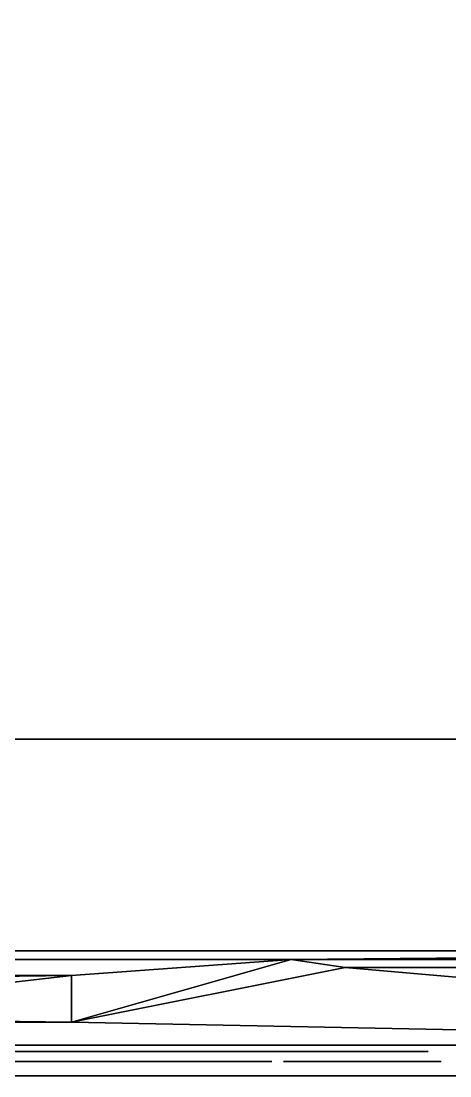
# Model space of a CAD drawing. Header units: millimetres. Extents: x -1 to 2254, y -1098 to 1.
# Drawn here: x 197.5 to 267.6, y -700 to -527.7 of the extents above; entities that cross this region are included whole.
import ezdxf

# ---------------------------------------------------------------- set-up
doc = ezdxf.new("R2010")
doc.units = ezdxf.units.MM
doc.linetypes.add('NASCOSTA', pattern=[9.525, 6.35, -3.175])
for name, color, linetype in [('IQ_200_2D', 1, 'Continuous'), ('IQ_200_3D', 1, 'Continuous'), ('IQ_204_2D', 7, 'Continuous'), ('IQ_BLACK_3D', 250, 'Continuous'), ('IQ_BLUE_3D', 5, 'Continuous'), ('IQ_DARKGRAY_3D', 252, 'Continuous'), ('IQ_GRAY_3D', 9, 'Continuous')]:
    doc.layers.add(name, color=color, linetype=linetype)

# ---------------------------------------------------------------- blocks, each defined once
blk = doc.blocks.new('hpp_elx_bi_tn_l')
at = {"layer": 'IQ_200_3D'}
mesh = blk.add_polyface(dxfattribs=at)
corners = [(369, -50, 47), (0, -50, 47), (0, 0, 47), (369, 0, 47)]
mesh.append_faces([[corners[k] for k in face] for face in [(0, 1, 2, 3)]])
mesh = blk.add_polyface(dxfattribs=at)
corners = [(369, 0, 675), (0, 0, 675), (0, -34.6, 675), (369, -34.6, 675)]
mesh.append_faces([[corners[k] for k in face] for face in [(0, 1, 2, 3)]])
mesh = blk.add_polyface(dxfattribs=at)
corners = [(369, -34.6, 675), (0, -34.6, 675), (0, -34.6, 626.33), (369, -34.6, 626.33)]
mesh.append_faces([[corners[k] for k in face] for face in [(0, 1, 2, 3)]])
mesh = blk.add_polyface(dxfattribs=at)
corners = [(369, -50, 47), (0, -50, 47), (0, -50, 568.83), (369, -50, 568.83)]
mesh.append_faces([[corners[k] for k in face] for face in [(0, 1, 2, 3)]])
at = {"layer": 'IQ_BLACK_3D'}
mesh = blk.add_polyface(dxfattribs=at)
corners = [(131.95, -51, 235.56), (131.95, -51, 227.55), (236.98, -51, 227.55), (236.98, -51, 235.56)]
mesh.append_faces([[corners[k] for k in face] for face in [(0, 1, 2, 3)]])
mesh = blk.add_polyface(dxfattribs=at)
corners = [(131.95, -51, 223.55), (131.95, -51, 215.55), (236.98, -51, 215.55), (236.98, -51, 223.55)]
mesh.append_faces([[corners[k] for k in face] for face in [(0, 1, 2, 3)]])
mesh = blk.add_polyface(dxfattribs=at)
corners = [(131.95, -51, 211.55), (131.95, -51, 203.55), (236.98, -51, 203.55), (236.98, -51, 211.55)]
mesh.append_faces([[corners[k] for k in face] for face in [(0, 1, 2, 3)]])
mesh = blk.add_polyface(dxfattribs=at)
corners = [(131.95, -51, 199.54), (131.95, -51, 191.54), (236.98, -51, 191.54), (236.98, -51, 199.54)]
mesh.append_faces([[corners[k] for k in face] for face in [(0, 1, 2, 3)]])
mesh = blk.add_polyface(dxfattribs=at)
corners = [(131.95, -51, 187.54), (131.95, -51, 179.54), (236.98, -51, 179.54), (236.98, -51, 187.54)]
mesh.append_faces([[corners[k] for k in face] for face in [(0, 1, 2, 3)]])
mesh = blk.add_polyface(dxfattribs=at)
corners = [(131.95, -51, 175.54), (131.95, -51, 167.54), (236.98, -51, 167.54), (236.98, -51, 175.54)]
mesh.append_faces([[corners[k] for k in face] for face in [(0, 1, 2, 3)]])
mesh = blk.add_polyface(dxfattribs=at)
corners = [(131.95, -51, 163.53), (131.95, -51, 155.53), (236.98, -51, 155.53), (236.98, -51, 163.53)]
mesh.append_faces([[corners[k] for k in face] for face in [(0, 1, 2, 3)]])
mesh = blk.add_polyface(dxfattribs=at)
corners = [(131.95, -51, 151.53), (131.95, -51, 143.53), (236.98, -51, 143.53), (236.98, -51, 151.53)]
mesh.append_faces([[corners[k] for k in face] for face in [(0, 1, 2, 3)]])
mesh = blk.add_polyface(dxfattribs=at)
corners = [(131.95, -51, 139.53), (131.95, -51, 131.52), (236.98, -51, 131.52), (236.98, -51, 139.53)]
mesh.append_faces([[corners[k] for k in face] for face in [(0, 1, 2, 3)]])
mesh = blk.add_polyface(dxfattribs=at)
corners = [(131.95, -51, 127.52), (131.95, -51, 119.52), (236.98, -51, 119.52), (236.98, -51, 127.52)]
mesh.append_faces([[corners[k] for k in face] for face in [(0, 1, 2, 3)]])
mesh = blk.add_polyface(dxfattribs=at)
corners = [(131.95, -51, 115.52), (131.95, -51, 107.52), (236.98, -51, 107.52), (236.98, -51, 115.52)]
mesh.append_faces([[corners[k] for k in face] for face in [(0, 1, 2, 3)]])
mesh = blk.add_polyface(dxfattribs=at)
corners = [(131.95, -51, 103.52), (131.95, -51, 95.51), (236.98, -51, 95.51), (236.98, -51, 103.52)]
mesh.append_faces([[corners[k] for k in face] for face in [(0, 1, 2, 3)]])
mesh = blk.add_polyface(dxfattribs=at)
corners = [(131.95, -51, 91.51), (131.95, -51, 83.51), (236.98, -51, 83.51), (236.98, -51, 91.51)]
mesh.append_faces([[corners[k] for k in face] for face in [(0, 1, 2, 3)]])
mesh = blk.add_polyface(dxfattribs=at)
corners = [(131.95, -51, 79.51), (131.95, -51, 71.51), (236.98, -51, 71.51), (236.98, -51, 79.51)]
mesh.append_faces([[corners[k] for k in face] for face in [(0, 1, 2, 3)]])
mesh = blk.add_polyface(dxfattribs=at)
corners = [(131.95, -51, 67.51), (131.95, -51, 59.5), (236.98, -51, 59.5), (236.98, -51, 67.51)]
mesh.append_faces([[corners[k] for k in face] for face in [(0, 1, 2, 3)]])
mesh = blk.add_polyface(dxfattribs=at)
corners = [(131.98, -51, 461.62), (131.98, -51, 453.62), (237.02, -51, 453.62), (237.02, -51, 461.62)]
mesh.append_faces([[corners[k] for k in face] for face in [(0, 1, 2, 3)]])
mesh = blk.add_polyface(dxfattribs=at)
corners = [(131.98, -51, 449.62), (131.98, -51, 441.62), (237.02, -51, 441.62), (237.02, -51, 449.62)]
mesh.append_faces([[corners[k] for k in face] for face in [(0, 1, 2, 3)]])
mesh = blk.add_polyface(dxfattribs=at)
corners = [(131.98, -51, 437.61), (131.98, -51, 429.61), (237.02, -51, 429.61), (237.02, -51, 437.61)]
mesh.append_faces([[corners[k] for k in face] for face in [(0, 1, 2, 3)]])
mesh = blk.add_polyface(dxfattribs=at)
corners = [(131.98, -51, 425.61), (131.98, -51, 417.61), (237.02, -51, 417.61), (237.02, -51, 425.61)]
mesh.append_faces([[corners[k] for k in face] for face in [(0, 1, 2, 3)]])
mesh = blk.add_polyface(dxfattribs=at)
corners = [(131.98, -51, 413.61), (131.98, -51, 405.6), (237.02, -51, 405.6), (237.02, -51, 413.61)]
mesh.append_faces([[corners[k] for k in face] for face in [(0, 1, 2, 3)]])
mesh = blk.add_polyface(dxfattribs=at)
corners = [(131.98, -51, 401.6), (131.98, -51, 393.6), (237.02, -51, 393.6), (237.02, -51, 401.6)]
mesh.append_faces([[corners[k] for k in face] for face in [(0, 1, 2, 3)]])
mesh = blk.add_polyface(dxfattribs=at)
corners = [(131.98, -51, 389.6), (131.98, -51, 381.6), (237.02, -51, 381.6), (237.02, -51, 389.6)]
mesh.append_faces([[corners[k] for k in face] for face in [(0, 1, 2, 3)]])
mesh = blk.add_polyface(dxfattribs=at)
corners = [(131.98, -51, 557.65), (131.98, -51, 549.65), (237.02, -51, 549.65), (237.02, -51, 557.65)]
mesh.append_faces([[corners[k] for k in face] for face in [(0, 1, 2, 3)]])
mesh = blk.add_polyface(dxfattribs=at)
corners = [(131.98, -51, 545.65), (131.98, -51, 537.64), (237.02, -51, 537.64), (237.02, -51, 545.65)]
mesh.append_faces([[corners[k] for k in face] for face in [(0, 1, 2, 3)]])
mesh = blk.add_polyface(dxfattribs=at)
corners = [(131.98, -51, 533.64), (131.98, -51, 525.64), (237.02, -51, 525.64), (237.02, -51, 533.64)]
mesh.append_faces([[corners[k] for k in face] for face in [(0, 1, 2, 3)]])
mesh = blk.add_polyface(dxfattribs=at)
corners = [(131.98, -51, 521.64), (131.98, -51, 513.64), (237.02, -51, 513.64), (237.02, -51, 521.64)]
mesh.append_faces([[corners[k] for k in face] for face in [(0, 1, 2, 3)]])
mesh = blk.add_polyface(dxfattribs=at)
corners = [(131.98, -51, 509.64), (131.98, -51, 501.63), (237.02, -51, 501.63), (237.02, -51, 509.64)]
mesh.append_faces([[corners[k] for k in face] for face in [(0, 1, 2, 3)]])
mesh = blk.add_polyface(dxfattribs=at)
corners = [(131.98, -51, 497.63), (131.98, -51, 489.63), (237.02, -51, 489.63), (237.02, -51, 497.63)]
mesh.append_faces([[corners[k] for k in face] for face in [(0, 1, 2, 3)]])
mesh = blk.add_polyface(dxfattribs=at)
corners = [(131.98, -51, 485.63), (131.98, -51, 477.63), (237.02, -51, 477.63), (237.02, -51, 485.63)]
mesh.append_faces([[corners[k] for k in face] for face in [(0, 1, 2, 3)]])
mesh = blk.add_polyface(dxfattribs=at)
corners = [(131.98, -51, 473.62), (131.98, -51, 465.62), (237.02, -51, 465.62), (237.02, -51, 473.62)]
mesh.append_faces([[corners[k] for k in face] for face in [(0, 1, 2, 3)]])
at = {"layer": 'IQ_BLUE_3D'}
mesh = blk.add_polyface(dxfattribs=at)
corners = [(369, -35.97, 621.21), (369, -34.6, 626.33), (0, -34.6, 626.33), (0, -35.97, 621.21), (214.63, -35.97, 621.21), (223.47, -37.29, 616.28), (333.85, -37.29, 616.28), (342.69, -35.97, 621.21)]
mesh.append_faces([[corners[k] for k in face] for face in [(5, 6, 7, 4), (2, 3, 4, 1)]], dxfattribs={"vtx2": -1})
mesh.append_faces([[corners[k] for k in face] for face in [(7, 0, 1, 4)]], dxfattribs={"vtx2": -1, "vtx3": -1})
at = {"layer": 'IQ_DARKGRAY_3D'}
mesh = blk.add_polyface(dxfattribs=at)
corners = [(56.07, -38.59, 611.42), (56.07, -46.23, 582.9), (178.75, -46.23, 582.9), (178.75, -38.59, 611.42), (59.07, -45.45, 585.8), (59.07, -39.37, 608.52), (119.07, -39.37, 608.52), (119.07, -45.45, 585.8)]
mesh.append_faces([[corners[k] for k in face] for face in [(5, 0, 4), (1, 4, 0)]], dxfattribs={"vtx0": -1, "vtx1": -1})
mesh.append_faces([[corners[k] for k in face] for face in [(3, 6, 7), (6, 3, 0, 5), (7, 2, 3)]], dxfattribs={"vtx0": -1, "vtx2": -1})
mesh.append_faces([[corners[k] for k in face] for face in [(1, 2, 7, 4)]], dxfattribs={"vtx1": -1, "vtx3": -1})
at = {"layer": 'IQ_GRAY_3D'}
mesh = blk.add_polyface(dxfattribs=at)
corners = [(369, -35.97, 621.21), (342.69, -35.97, 621.21), (333.85, -37.29, 616.28), (223.47, -37.29, 616.28), (214.63, -35.97, 621.21), (0, -35.97, 621.21), (0, -50, 568.83), (369, -50, 568.83), (56.07, -38.59, 611.42), (178.75, -38.59, 611.42), (178.75, -46.23, 582.9), (56.07, -46.23, 582.9)]
mesh.append_faces([[corners[k] for k in face] for face in [(2, 7, 1), (4, 10, 3), (8, 5, 11), (6, 11, 5)]], dxfattribs={"vtx0": -1, "vtx1": -1})
mesh.append_faces([[corners[k] for k in face] for face in [(7, 3, 10)]], dxfattribs={"vtx0": -1, "vtx1": -1, "vtx2": -1})
mesh.append_faces([[corners[k] for k in face] for face in [(7, 2, 3)]], dxfattribs={"vtx0": -1, "vtx2": -1})
mesh.append_faces([[corners[k] for k in face] for face in [(9, 10, 4)]], dxfattribs={"vtx1": -1, "vtx2": -1})
mesh.append_faces([[corners[k] for k in face] for face in [(8, 9, 4, 5), (10, 11, 6, 7)]], dxfattribs={"vtx1": -1, "vtx3": -1})
mesh.append_faces([[corners[k] for k in face] for face in [(7, 0, 1)]], dxfattribs={"vtx2": -1})
mesh = blk.add_polyface(dxfattribs=at)
corners = [(211.5, -52.64, 350.77), (157.43, -52.64, 350.77), (157.43, -52.64, 296.77), (211.5, -52.64, 296.77), (191.68, -52.64, 299.53), (191.68, -52.64, 348.12), (197.56, -52.64, 345.46), (202.58, -52.64, 341.4), (206.42, -52.64, 336.21), (208.82, -52.64, 330.22), (209.64, -52.64, 323.82), (208.82, -52.64, 317.42), (206.42, -52.64, 311.43), (202.58, -52.64, 306.24), (197.56, -52.64, 302.19), (189.21, -52.64, 344.6), (187.75, -52.64, 339.55), (185.19, -52.64, 334.96), (181.67, -52.64, 331.06), (177.37, -52.64, 328.04), (172.5, -52.64, 326.07), (167.31, -52.64, 325.23), (159.27, -52.64, 325.23), (160.38, -52.64, 331.22), (162.9, -52.64, 336.76), (166.7, -52.64, 341.52), (171.54, -52.64, 345.22), (177.13, -52.64, 347.64), (183.14, -52.64, 348.62), (189.21, -52.64, 348.12), (167.31, -52.64, 322.41), (172.5, -52.64, 321.58), (177.37, -52.64, 319.6), (181.67, -52.64, 316.58), (185.19, -52.64, 312.68), (187.75, -52.64, 308.09), (189.21, -52.64, 303.05), (189.21, -52.64, 298.9), (183.1, -52.64, 298.57), (177.09, -52.64, 299.7), (171.51, -52.64, 302.22), (166.7, -52.64, 306), (162.92, -52.64, 310.82), (160.4, -52.64, 316.4), (159.27, -52.64, 322.41)]
mesh.append_faces([[corners[k] for k in face] for face in [(14, 3, 13), (41, 2, 40), (39, 2, 38), (9, 0, 8), (7, 0, 6), (6, 0, 5), (15, 5, 29), (21, 30, 20), (24, 1, 23)]], dxfattribs={"vtx0": -1, "vtx1": -1})
mesh.append_faces([[corners[k] for k in face] for face in [(4, 37, 3)]], dxfattribs={"vtx0": -1, "vtx1": -1, "vtx2": -1})
mesh.append_faces([[corners[k] for k in face] for face in [(3, 14, 4), (3, 37, 38, 2), (4, 36, 37), (17, 33, 34, 16), (3, 10, 11), (2, 41, 42), (2, 42, 43), (19, 32, 33, 18), (19, 31, 32), (20, 30, 31, 19), (0, 7, 8), (16, 4, 5, 15), (10, 3, 0), (1, 25, 26), (28, 0, 1)]], dxfattribs={"vtx0": -1, "vtx2": -1})
mesh.append_faces([[corners[k] for k in face] for face in [(12, 13, 3), (11, 12, 3), (39, 40, 2), (43, 44, 2), (9, 10, 0), (17, 18, 33), (22, 23, 1), (27, 28, 1), (26, 27, 1), (24, 25, 1), (34, 35, 16)]], dxfattribs={"vtx1": -1, "vtx2": -1})
mesh.append_faces([[corners[k] for k in face] for face in [(35, 36, 4, 16), (1, 2, 44, 22), (28, 29, 5, 0)]], dxfattribs={"vtx1": -1, "vtx2": -1, "vtx3": -1})
mesh.append_faces([[corners[k] for k in face] for face in [(44, 30, 21, 22)]], dxfattribs={"vtx1": -1, "vtx3": -1})
mesh = blk.add_polyface(dxfattribs=at)
corners = [(171.93, -52.64, 266.53), (173.17, -52.64, 267.21), (171.03, -52.64, 269.12), (170.19, -52.64, 268.85), (170.62, -52.64, 266.15), (169.24, -52.64, 268.76), (169.24, -52.64, 266.03), (168.33, -52.64, 268.86), (174.31, -52.64, 268.21), (171.78, -52.64, 269.56), (172.45, -52.64, 270.14), (171.78, -52.64, 275.9), (172.45, -52.64, 275.31), (174.31, -52.64, 277.25), (173.17, -52.64, 278.24), (170.19, -52.64, 276.6), (171.03, -52.64, 276.33), (171.93, -52.64, 278.92), (170.62, -52.64, 279.31), (169.24, -52.64, 279.43), (169.24, -52.64, 276.69), (177.08, -52.64, 268.49), (177.7, -52.64, 267.72), (179.87, -52.64, 269.95), (179.66, -52.64, 270.21), (179.48, -52.64, 270.53), (176.62, -52.64, 269.4), (179.33, -52.64, 270.9), (176.32, -52.64, 270.46), (179.23, -52.64, 271.32), (179.17, -52.64, 271.82), (176.18, -52.64, 271.64), (179.17, -52.64, 276.26), (179.18, -52.64, 278.98), (179.18, -52.64, 283.81), (176.18, -52.64, 283.81), (170.19, -52.64, 253.76), (170.14, -52.64, 252.62), (172.08, -52.64, 252.62), (172.08, -52.64, 253.76), (170, -52.64, 253.79), (169.7, -52.64, 252.67), (169.82, -52.64, 253.85), (168.93, -52.64, 253.05), (169.29, -52.64, 252.82), (169.53, -52.64, 254.11), (168.39, -52.64, 253.73), (168.62, -52.64, 253.36), (169.66, -52.64, 253.96), (171.85, -52.64, 255.18), (171.85, -52.64, 256.32), (169.45, -52.64, 256.32), (169.45, -52.64, 255.18), (169.45, -52.64, 257.51), (172.02, -52.64, 257.51), (172.02, -52.64, 258.65), (168.21, -52.64, 258.65), (168.21, -52.64, 254.58), (169.45, -52.64, 254.27), (178.7, -52.64, 252.55), (179.16, -52.64, 253.65), (178.88, -52.64, 253.69), (178.21, -52.64, 252.67), (178.34, -52.64, 253.91), (177.38, -52.64, 253.19), (177.76, -52.64, 252.9), (178.1, -52.64, 254.09), (177.07, -52.64, 253.56), (178.61, -52.64, 253.8), (177.91, -52.64, 254.32), (177.78, -52.64, 254.58), (176.84, -52.64, 253.99), (178.17, -52.64, 255.57), (178.65, -52.64, 255.35), (178.86, -52.64, 256.54), (178.74, -52.64, 256.59), (178.63, -52.64, 256.67), (178.55, -52.64, 256.77), (177.75, -52.64, 255.89), (177.42, -52.64, 256.3), (178.49, -52.64, 256.89), (177.28, -52.64, 256.83), (178.46, -52.64, 257.02), (178.47, -52.64, 257.15), (177.27, -52.64, 257.37), (178.5, -52.64, 257.28), (178.57, -52.64, 257.4), (177.54, -52.64, 258.05), (177.41, -52.64, 257.84), (178.15, -52.64, 258.49), (178.66, -52.64, 257.49), (178.78, -52.64, 257.56), (178.62, -52.64, 258.67), (177.72, -52.64, 258.22), (177.31, -52.64, 257.62)]
mesh.append_faces([[corners[k] for k in face] for face in [(36, 37, 38, 39)]], dxfattribs={"vtx0": -1})
mesh.append_faces([[corners[k] for k in face] for face in [(29, 28, 27), (58, 46, 45), (63, 62, 68), (76, 72, 75)]], dxfattribs={"vtx0": -1, "vtx1": -1})
mesh.append_faces([[corners[k] for k in face] for face in [(25, 26, 21, 24), (27, 28, 26, 25), (37, 36, 40, 41), (41, 40, 42), (45, 46, 47, 48), (48, 47, 43, 42), (59, 60, 61, 62), (66, 67, 64, 63), (79, 77, 80, 81), (81, 82, 83, 84), (81, 80, 82), (89, 90, 91, 92), (93, 86, 90, 89), (86, 93, 87)]], dxfattribs={"vtx0": -1, "vtx2": -1})
mesh.append_faces([[corners[k] for k in face] for face in [(31, 30, 32, 33), (57, 58, 52, 51)]], dxfattribs={"vtx0": -1, "vtx2": -1, "vtx3": -1})
mesh.append_faces([[corners[k] for k in face] for face in [(42, 43, 44, 41), (63, 64, 65, 62)]], dxfattribs={"vtx0": -1, "vtx3": -1})
mesh.append_faces([[corners[k] for k in face] for face in [(10, 9, 8)]], dxfattribs={"vtx1": -1})
mesh.append_faces([[corners[k] for k in face] for face in [(61, 68, 62), (66, 69, 67), (79, 78, 77), (88, 94, 85)]], dxfattribs={"vtx1": -1, "vtx2": -1})
mesh.append_faces([[corners[k] for k in face] for face in [(0, 1, 2, 3), (4, 0, 3, 5), (6, 4, 5, 7), (1, 8, 9, 2), (15, 16, 17, 18), (16, 11, 14, 17), (18, 19, 20, 15), (21, 22, 23, 24), (29, 30, 31, 28), (56, 57, 51, 53), (72, 73, 74, 75), (76, 77, 78, 72), (85, 86, 87, 88), (94, 84, 83, 85)]], dxfattribs={"vtx1": -1, "vtx3": -1})
mesh.append_faces([[corners[k] for k in face] for face in [(49, 50, 51, 52)]], dxfattribs={"vtx2": -1})
mesh.append_faces([[corners[k] for k in face] for face in [(11, 12, 13, 14), (33, 34, 35, 31), (53, 54, 55, 56), (69, 70, 71, 67)]], dxfattribs={"vtx3": -1})
mesh = blk.add_polyface(dxfattribs=at)
corners = [(181.45, -52.64, 269.22), (180.68, -52.64, 266.44), (181.94, -52.64, 266.39), (181.71, -52.64, 269.2), (181.96, -52.64, 269.2), (181.18, -52.64, 269.26), (180.91, -52.64, 269.32), (179.5, -52.64, 266.69), (177.7, -52.64, 267.72), (178.51, -52.64, 267.12), (180.11, -52.64, 269.73), (179.87, -52.64, 269.95), (180.36, -52.64, 269.56), (180.63, -52.64, 269.42), (181.9, -52.64, 276.26), (181.9, -52.64, 278.98), (179.18, -52.64, 278.98), (179.17, -52.64, 276.26), (184.42, -52.64, 266.39), (187.4, -52.64, 266.39), (187.4, -52.64, 273.01), (184.42, -52.64, 278.98), (187.48, -52.64, 273.85), (187.71, -52.64, 274.59), (188.08, -52.64, 275.21), (187.4, -52.64, 277.11), (187.4, -52.64, 278.98), (180.43, -52.64, 252.83), (180.97, -52.64, 253.15), (179.96, -52.64, 253.92), (179.72, -52.64, 253.77), (181.18, -52.64, 253.52), (180.04, -52.64, 254.01), (181.31, -52.64, 253.93), (180.11, -52.64, 254.11), (179.83, -52.64, 252.62), (179.45, -52.64, 253.68), (180.14, -52.64, 254.23), (181.35, -52.64, 254.35), (181.29, -52.64, 254.77), (180.15, -52.64, 254.35), (181.15, -52.64, 255.17), (180.13, -52.64, 254.47), (180.08, -52.64, 254.58), (180.89, -52.64, 255.5), (180, -52.64, 254.68), (180.57, -52.64, 255.77), (179.91, -52.64, 254.75), (179.3, -52.64, 255.09), (180.21, -52.64, 255.99), (179.54, -52.64, 256.28), (179.16, -52.64, 253.65), (178.7, -52.64, 252.55), (179.21, -52.64, 252.52), (178.65, -52.64, 255.35), (178.86, -52.64, 256.54), (179.95, -52.64, 257.3), (180.18, -52.64, 257.07), (180.79, -52.64, 258.05), (180.44, -52.64, 258.36), (179.67, -52.64, 257.47), (180.03, -52.64, 258.58), (179.36, -52.64, 257.58), (179.59, -52.64, 258.71), (179.12, -52.64, 258.75), (179.04, -52.64, 257.61), (178.62, -52.64, 258.67), (178.9, -52.64, 257.6), (178.78, -52.64, 257.56), (181.07, -52.64, 257.68), (187.44, -52.64, 253.91), (186.48, -52.64, 253.19), (186.86, -52.64, 252.9), (187.31, -52.64, 252.67), (187.2, -52.64, 254.09), (186.16, -52.64, 253.56), (187.01, -52.64, 254.32), (186.88, -52.64, 254.58), (185.94, -52.64, 253.99), (186.51, -52.64, 256.3), (187.64, -52.64, 256.77), (187.58, -52.64, 256.89), (186.38, -52.64, 256.83), (186.85, -52.64, 255.89), (187.56, -52.64, 257.02), (187.56, -52.64, 257.15), (186.36, -52.64, 257.37), (187.6, -52.64, 257.28), (187.67, -52.64, 257.4), (186.64, -52.64, 258.05), (186.5, -52.64, 257.84), (186.41, -52.64, 257.62), (186.81, -52.64, 258.22)]
mesh.append_faces([[corners[k] for k in face] for face in [(3, 2, 4), (58, 57, 69)]], dxfattribs={"vtx0": -1})
mesh.append_faces([[corners[k] for k in face] for face in [(12, 7, 13), (42, 41, 43), (35, 36, 53), (49, 47, 46), (89, 88, 92)]], dxfattribs={"vtx0": -1, "vtx1": -1})
mesh.append_faces([[corners[k] for k in face] for face in [(0, 1, 2, 3), (1, 5, 6, 7), (7, 6, 13), (21, 20, 22), (21, 22, 23), (43, 41, 44, 45), (46, 47, 45, 44), (51, 52, 53, 36), (64, 65, 62, 63), (66, 67, 65, 64), (74, 75, 71, 70), (79, 80, 81, 82), (82, 84, 85, 86)]], dxfattribs={"vtx0": -1, "vtx2": -1})
mesh.append_faces([[corners[k] for k in face] for face in [(70, 71, 72, 73)]], dxfattribs={"vtx0": -1, "vtx3": -1})
mesh.append_faces([[corners[k] for k in face] for face in [(26, 21, 25)]], dxfattribs={"vtx1": -1})
mesh.append_faces([[corners[k] for k in face] for face in [(0, 5, 1), (68, 67, 66), (74, 76, 75), (79, 83, 80), (90, 91, 87)]], dxfattribs={"vtx1": -1, "vtx2": -1})
mesh.append_faces([[corners[k] for k in face] for face in [(23, 24, 25, 21)]], dxfattribs={"vtx1": -1, "vtx2": -1, "vtx3": -1})
mesh.append_faces([[corners[k] for k in face] for face in [(8, 9, 10, 11), (9, 7, 12, 10), (27, 28, 29, 30), (28, 31, 32, 29), (31, 33, 34, 32), (35, 27, 30, 36), (37, 34, 33, 38), (38, 39, 40, 37), (39, 41, 42, 40), (48, 47, 49, 50), (54, 48, 50, 55), (56, 57, 58, 59), (60, 56, 59, 61), (62, 60, 61, 63), (87, 88, 89, 90), (91, 86, 85, 87)]], dxfattribs={"vtx1": -1, "vtx3": -1})
mesh.append_faces([[corners[k] for k in face] for face in [(14, 15, 16, 17), (18, 19, 20, 21)]], dxfattribs={"vtx2": -1})
mesh.append_faces([[corners[k] for k in face] for face in [(76, 77, 78, 75)]], dxfattribs={"vtx3": -1})
mesh = blk.add_polyface(dxfattribs=at)
corners = [(188.08, -52.64, 275.21), (188.59, -52.64, 275.71), (187.4, -52.64, 277.11), (188.46, -52.64, 278.42), (189.22, -52.64, 276.08), (189.95, -52.64, 276.31), (189.22, -52.64, 278.86), (187.84, -52.64, 277.83), (190.12, -52.64, 279.14), (190.8, -52.64, 276.38), (191.15, -52.64, 279.23), (192.05, -52.64, 279.16), (192.05, -52.64, 276.26), (195.07, -52.64, 267.45), (196.34, -52.64, 266.67), (196.91, -52.64, 269.59), (196.31, -52.64, 270.2), (194.01, -52.64, 268.47), (195.86, -52.64, 270.93), (195.58, -52.64, 271.77), (193.2, -52.64, 269.71), (192.69, -52.64, 271.13), (195.48, -52.64, 272.68), (192.69, -52.64, 274.24), (192.5, -52.64, 272.68), (196.31, -52.64, 275.17), (196.91, -52.64, 275.78), (195.07, -52.64, 277.92), (194.01, -52.64, 276.9), (195.86, -52.64, 274.44), (193.2, -52.64, 275.66), (195.58, -52.64, 273.6), (189.52, -52.64, 252.83), (190.07, -52.64, 253.15), (189.06, -52.64, 253.92), (188.82, -52.64, 253.77), (190.28, -52.64, 253.52), (189.14, -52.64, 254.01), (190.41, -52.64, 253.93), (189.2, -52.64, 254.11), (188.93, -52.64, 252.62), (188.54, -52.64, 253.68), (189.24, -52.64, 254.23), (190.44, -52.64, 254.35), (190.39, -52.64, 254.77), (189.25, -52.64, 254.35), (190.25, -52.64, 255.17), (189.22, -52.64, 254.47), (189.18, -52.64, 254.58), (189.99, -52.64, 255.5), (189.1, -52.64, 254.68), (189.67, -52.64, 255.77), (189.01, -52.64, 254.75), (188.4, -52.64, 255.09), (189.31, -52.64, 255.99), (188.64, -52.64, 256.28), (188.26, -52.64, 253.65), (187.8, -52.64, 252.55), (188.3, -52.64, 252.52), (187.98, -52.64, 253.69), (187.31, -52.64, 252.67), (187.71, -52.64, 253.8), (187.75, -52.64, 255.35), (187.96, -52.64, 256.54), (187.44, -52.64, 253.91), (189.05, -52.64, 257.3), (189.28, -52.64, 257.07), (189.89, -52.64, 258.05), (189.54, -52.64, 258.36), (187.27, -52.64, 255.57), (187.83, -52.64, 256.59), (188.77, -52.64, 257.47), (189.13, -52.64, 258.58), (188.46, -52.64, 257.58), (188.69, -52.64, 258.71), (188.22, -52.64, 258.75), (188.13, -52.64, 257.61), (187.72, -52.64, 258.67), (188, -52.64, 257.6), (187.87, -52.64, 257.56), (190.17, -52.64, 257.68), (187.73, -52.64, 256.67), (187.64, -52.64, 256.77), (186.85, -52.64, 255.89), (186.38, -52.64, 256.83), (187.58, -52.64, 256.89), (187.56, -52.64, 257.02), (187.24, -52.64, 258.49), (187.76, -52.64, 257.49), (186.81, -52.64, 258.22), (187.67, -52.64, 257.4)]
mesh.append_faces([[corners[k] for k in face] for face in [(67, 66, 80)]], dxfattribs={"vtx0": -1})
mesh.append_faces([[corners[k] for k in face] for face in [(29, 30, 31), (47, 46, 48), (40, 41, 58), (64, 60, 61), (81, 69, 70), (54, 52, 51)]], dxfattribs={"vtx0": -1, "vtx1": -1})
mesh.append_faces([[corners[k] for k in face] for face in [(3, 4, 5, 6), (2, 1, 4, 7), (23, 22, 31, 30), (48, 46, 49, 50), (51, 52, 50, 49), (56, 57, 58, 41), (57, 56, 59, 60), (75, 76, 73, 74), (77, 78, 76, 75), (84, 85, 86), (87, 88, 79, 77), (89, 90, 88, 87)]], dxfattribs={"vtx0": -1, "vtx2": -1})
mesh.append_faces([[corners[k] for k in face] for face in [(22, 23, 24, 21)]], dxfattribs={"vtx0": -1, "vtx3": -1})
mesh.append_faces([[corners[k] for k in face] for face in [(0, 1, 2), (10, 8, 9, 11), (3, 7, 4), (59, 61, 60), (79, 78, 77)]], dxfattribs={"vtx1": -1, "vtx2": -1})
mesh.append_faces([[corners[k] for k in face] for face in [(8, 6, 5, 9), (13, 14, 15, 16), (17, 13, 16, 18), (18, 19, 20, 17), (21, 20, 19, 22), (25, 26, 27, 28), (29, 25, 28, 30), (32, 33, 34, 35), (33, 36, 37, 34), (36, 38, 39, 37), (40, 32, 35, 41), (42, 39, 38, 43), (43, 44, 45, 42), (44, 46, 47, 45), (53, 52, 54, 55), (62, 53, 55, 63), (65, 66, 67, 68), (69, 62, 63, 70), (71, 65, 68, 72), (73, 71, 72, 74), (81, 82, 83, 69)]], dxfattribs={"vtx1": -1, "vtx3": -1})
mesh.append_faces([[corners[k] for k in face] for face in [(9, 12, 11)]], dxfattribs={"vtx2": -1})
mesh = blk.add_polyface(dxfattribs=at)
corners = [(200.96, -52.64, 266.18), (202.4, -52.64, 266.67), (201.11, -52.64, 269.13), (200.29, -52.64, 268.84), (203.68, -52.64, 267.45), (201.84, -52.64, 269.59), (199.38, -52.64, 266.01), (199.38, -52.64, 268.74), (198.46, -52.64, 268.84), (202.44, -52.64, 270.2), (204.74, -52.64, 268.47), (202.89, -52.64, 270.93), (203.18, -52.64, 271.77), (205.55, -52.64, 269.71), (206.07, -52.64, 271.13), (203.28, -52.64, 272.68), (197.63, -52.64, 269.13), (197.79, -52.64, 266.18), (196.34, -52.64, 266.67), (196.91, -52.64, 269.59), (206.25, -52.64, 272.68), (206.07, -52.64, 274.24), (205.55, -52.64, 275.66), (203.18, -52.64, 273.6), (202.44, -52.64, 275.17), (202.89, -52.64, 274.44), (204.74, -52.64, 276.9), (203.68, -52.64, 277.92), (201.84, -52.64, 275.78), (202.4, -52.64, 278.69), (201.11, -52.64, 276.24), (200.96, -52.64, 279.19), (199.38, -52.64, 279.36), (200.29, -52.64, 276.53), (196.91, -52.64, 275.78), (197.63, -52.64, 276.24), (196.34, -52.64, 278.69), (195.07, -52.64, 277.92), (198.46, -52.64, 276.53), (199.38, -52.64, 276.63), (197.79, -52.64, 279.19), (195.56, -52.64, 258.65), (195.56, -52.64, 252.62), (196.8, -52.64, 252.62), (196.8, -52.64, 258.65), (206.47, -52.64, 254.31), (206.08, -52.64, 254.01), (206.71, -52.64, 252.93), (207.36, -52.64, 253.42), (205.63, -52.64, 253.83), (205.96, -52.64, 252.61), (205.15, -52.64, 252.51), (207.85, -52.64, 254.07), (206.77, -52.64, 254.7), (208.17, -52.64, 254.83), (206.95, -52.64, 255.15), (205.15, -52.64, 253.76), (204.34, -52.64, 252.61), (204.66, -52.64, 253.83), (203.58, -52.64, 252.93), (203.82, -52.64, 254.31), (202.93, -52.64, 253.42), (204.21, -52.64, 254.01), (203.52, -52.64, 254.7), (202.44, -52.64, 254.07), (203.34, -52.64, 255.15), (202.12, -52.64, 254.83), (203.27, -52.64, 255.63), (202.02, -52.64, 255.63), (208.17, -52.64, 256.44), (207.85, -52.64, 257.2), (206.95, -52.64, 256.12), (207.02, -52.64, 255.63), (206.77, -52.64, 256.57), (207.36, -52.64, 257.85), (206.47, -52.64, 256.96), (206.71, -52.64, 258.34), (206.08, -52.64, 257.26), (205.63, -52.64, 257.44), (205.96, -52.64, 258.66), (205.15, -52.64, 257.51), (205.15, -52.64, 258.76), (204.66, -52.64, 257.44), (203.52, -52.64, 256.57), (202.44, -52.64, 257.2), (202.12, -52.64, 256.44), (203.34, -52.64, 256.12), (203.82, -52.64, 256.96), (202.93, -52.64, 257.85), (204.34, -52.64, 258.66), (204.21, -52.64, 257.26), (203.58, -52.64, 258.34)]
mesh.append_faces([[corners[k] for k in face] for face in [(41, 42, 43, 44)]])
mesh.append_faces([[corners[k] for k in face] for face in [(50, 49, 51), (71, 70, 73), (80, 81, 82)]], dxfattribs={"vtx0": -1, "vtx1": -1})
mesh.append_faces([[corners[k] for k in face] for face in [(6, 7, 8), (9, 4, 10, 11), (12, 13, 14, 15), (13, 12, 11, 10), (4, 9, 5), (32, 39, 33), (54, 55, 53, 52), (56, 57, 51, 49), (57, 56, 58, 59), (60, 61, 59, 62), (59, 58, 62), (63, 64, 61, 60), (65, 66, 64, 63), (66, 65, 67, 68), (74, 75, 73, 70), (76, 77, 75, 74), (83, 84, 85, 86), (68, 67, 86, 85), (89, 90, 82, 81), (90, 89, 91)]], dxfattribs={"vtx0": -1, "vtx2": -1})
mesh.append_faces([[corners[k] for k in face] for face in [(20, 21, 15, 14)]], dxfattribs={"vtx1": -1, "vtx2": -1})
mesh.append_faces([[corners[k] for k in face] for face in [(0, 1, 2, 3), (1, 4, 5, 2), (6, 0, 3, 7), (8, 16, 17, 6), (18, 17, 16, 19), (21, 22, 23, 15), (24, 25, 26, 27), (25, 23, 22, 26), (28, 24, 27, 29), (30, 28, 29, 31), (31, 32, 33, 30), (34, 35, 36, 37), (38, 39, 32, 40), (40, 36, 35, 38), (45, 46, 47, 48), (46, 49, 50, 47), (48, 52, 53, 45), (69, 70, 71, 72), (78, 77, 76, 79), (80, 78, 79, 81), (83, 87, 88, 84), (91, 88, 87, 90)]], dxfattribs={"vtx1": -1, "vtx3": -1})
mesh = blk.add_polyface(dxfattribs=at)
corners = [(208.1, -52.64, 266.39), (211.1, -52.64, 266.39), (208.1, -52.64, 275.87), (211.1, -52.64, 283.81), (208.1, -52.64, 283.81), (222.04, -52.64, 266.65), (220.96, -52.64, 269.34), (220.58, -52.64, 269.1), (221.14, -52.64, 266.32), (220.14, -52.64, 268.94), (220.17, -52.64, 266.13), (222.85, -52.64, 267.11), (221.28, -52.64, 269.65), (221.55, -52.64, 270.03), (223.55, -52.64, 267.71), (224.13, -52.64, 268.44), (224.57, -52.64, 269.31), (219.67, -52.64, 268.84), (219.14, -52.64, 266.06), (219.16, -52.64, 268.81), (218.18, -52.64, 268.94), (217.15, -52.64, 266.32), (218.12, -52.64, 266.12), (218.65, -52.64, 268.84), (217.37, -52.64, 269.34), (215.45, -52.64, 267.1), (216.26, -52.64, 266.64), (217.75, -52.64, 269.1), (214.76, -52.64, 267.68), (217.04, -52.64, 269.64), (216.78, -52.64, 270.03), (214.19, -52.64, 268.4), (213.75, -52.64, 269.26), (224.84, -52.64, 270.31), (221.75, -52.64, 270.49), (221.87, -52.64, 271.04), (224.94, -52.64, 271.46), (224.94, -52.64, 278.98), (221.91, -52.64, 271.66), (221.91, -52.64, 278.98), (216.58, -52.64, 270.48), (213.48, -52.64, 270.25), (216.46, -52.64, 271.02), (213.39, -52.64, 271.38), (216.41, -52.64, 271.63), (213.39, -52.64, 278.98), (216.41, -52.64, 278.98), (235.94, -52.64, 266.39), (239.16, -52.64, 266.39), (236.28, -52.64, 270.41), (232.74, -52.64, 270.84), (234.39, -52.64, 273.06), (231.09, -52.64, 273.03), (228.49, -52.64, 269.41), (226.32, -52.64, 266.39), (229.54, -52.64, 266.39), (232.74, -52.64, 275.21), (236.73, -52.64, 276.25), (235.47, -52.64, 278.98), (238.74, -52.64, 278.98), (228.61, -52.64, 276.43), (229.99, -52.64, 278.98), (226.74, -52.64, 278.98), (206.95, -52.64, 255.15), (208.17, -52.64, 254.83), (208.27, -52.64, 255.63), (207.02, -52.64, 255.63), (208.17, -52.64, 256.44), (217.46, -52.64, 252.62), (218.66, -52.64, 252.62), (217.41, -52.64, 254.74), (214.7, -52.64, 256.41), (213.45, -52.64, 252.62), (214.7, -52.64, 252.62), (213.45, -52.64, 258.65), (218.66, -52.64, 258.65), (217.41, -52.64, 258.65), (214.66, -52.64, 258.65), (227.72, -52.64, 253.92), (228.31, -52.64, 252.62), (229.64, -52.64, 252.62), (227.16, -52.64, 255.16), (223.58, -52.64, 252.62), (224.91, -52.64, 252.62), (225.49, -52.64, 253.92), (226.05, -52.64, 255.16), (227, -52.64, 258.65), (226.61, -52.64, 256.39), (226.21, -52.64, 258.65), (235.79, -52.64, 253.76), (234.55, -52.64, 252.62), (238.1, -52.64, 252.62), (238.1, -52.64, 253.76), (235.79, -52.64, 258.65), (234.55, -52.64, 258.65)]
mesh.append_faces([[corners[k] for k in face] for face in [(45, 44, 46), (70, 69, 75, 76), (89, 90, 91, 92)]], dxfattribs={"vtx0": -1})
mesh.append_faces([[corners[k] for k in face] for face in [(29, 25, 24)]], dxfattribs={"vtx0": -1, "vtx1": -1})
mesh.append_faces([[corners[k] for k in face] for face in [(56, 52, 51)]], dxfattribs={"vtx0": -1, "vtx1": -1, "vtx2": -1})
mesh.append_faces([[corners[k] for k in face] for face in [(50, 51, 52, 53)]], dxfattribs={"vtx0": -1, "vtx1": -1, "vtx3": -1})
mesh.append_faces([[corners[k] for k in face] for face in [(5, 6, 7, 8), (9, 10, 8, 7), (6, 5, 11, 12), (17, 18, 10, 9), (12, 11, 14, 13), (18, 17, 19), (20, 21, 22, 23), (24, 25, 26, 27), (27, 26, 21, 20), (23, 22, 18, 19), (32, 30, 40, 41), (42, 43, 41, 40), (44, 45, 43, 42), (50, 49, 51), (56, 51, 57, 58), (63, 64, 65, 66), (66, 65, 67), (86, 87, 81, 80), (87, 86, 88), (85, 84, 78, 81)]], dxfattribs={"vtx0": -1, "vtx2": -1})
mesh.append_faces([[corners[k] for k in face] for face in [(13, 14, 15, 16)]], dxfattribs={"vtx0": -1, "vtx3": -1})
mesh.append_faces([[corners[k] for k in face] for face in [(0, 1, 2), (39, 38, 37), (59, 58, 57)]], dxfattribs={"vtx1": -1})
mesh.append_faces([[corners[k] for k in face] for face in [(31, 28, 30, 32), (68, 69, 70, 71), (77, 74, 71, 70)]], dxfattribs={"vtx1": -1, "vtx2": -1})
mesh.append_faces([[corners[k] for k in face] for face in [(28, 25, 29, 30), (16, 33, 34, 13), (35, 34, 33, 36), (36, 37, 38, 35), (60, 52, 56, 61), (88, 82, 85, 87)]], dxfattribs={"vtx1": -1, "vtx3": -1})
mesh.append_faces([[corners[k] for k in face] for face in [(3, 4, 2, 1), (47, 48, 49, 50), (61, 62, 60), (72, 73, 71, 74)]], dxfattribs={"vtx2": -1})
mesh.append_faces([[corners[k] for k in face] for face in [(78, 79, 80, 81), (82, 83, 84, 85)]], dxfattribs={"vtx2": -1, "vtx3": -1})
mesh.append_faces([[corners[k] for k in face] for face in [(53, 54, 55, 50), (89, 93, 94, 90)]], dxfattribs={"vtx3": -1})

msp = doc.modelspace()

# ---------------------------------------------------------------- linework, layer by layer
at = {"layer": 'IQ_200_2D'}
msp.add_lwpolyline([(0, 0), (2253, 0), (2253, -700), (0, -700)], close=True, dxfattribs=at)
at = {"layer": 'IQ_200_3D'}
for points in [[(2253, -700, 850), (0, -700, 850), (0, 0, 850), (2253, 0, 850)], [(2253, 0, 900), (0, 0, 900), (0, -700, 900), (2253, -700, 900)], [(2251, -645, 150), (2, -645, 150), (2, 0, 150), (2251, 0, 150)], [(2253, -700, 900), (0, -700, 900), (0, -700, 850), (2253, -700, 850)]]:
    msp.add_3dface(points, dxfattribs=at)
for points, invisible_edges in [([(27, -645, 198), (2, -645, 198), (2, -645, 150), (2251, -645, 150)], 8), ([(2251, -645, 150), (2251, -645, 198), (2226, -645, 198), (27, -645, 198)], 12), ([(2226, -645, 198), (2226, -645, 850), (27, -645, 850), (27, -645, 198)], 8), ([(2226, -645, 198), (2226, -645, 850), (27, -645, 850), (27, -645, 198)], 4)]:
    msp.add_3dface(points, dxfattribs=dict(at, invisible_edges=invisible_edges))
at = {"layer": 'IQ_204_2D', "linetype": 'NASCOSTA', "ltscale": 10}
msp.add_line((2, -645), (2251, -645), dxfattribs=at)
at = {"layer": 'IQ_204_2D', "color": 7, "linetype": 'NASCOSTA', "ltscale": 10}
msp.add_lwpolyline([(2, 0), (2251, 0), (2251, -645), (2, -645)], close=True, dxfattribs=at)

# ---------------------------------------------------------------- block references
msp.add_blockref('hpp_elx_bi_tn_l', (27, -645, 150))

doc.saveas('drawing.dxf')
